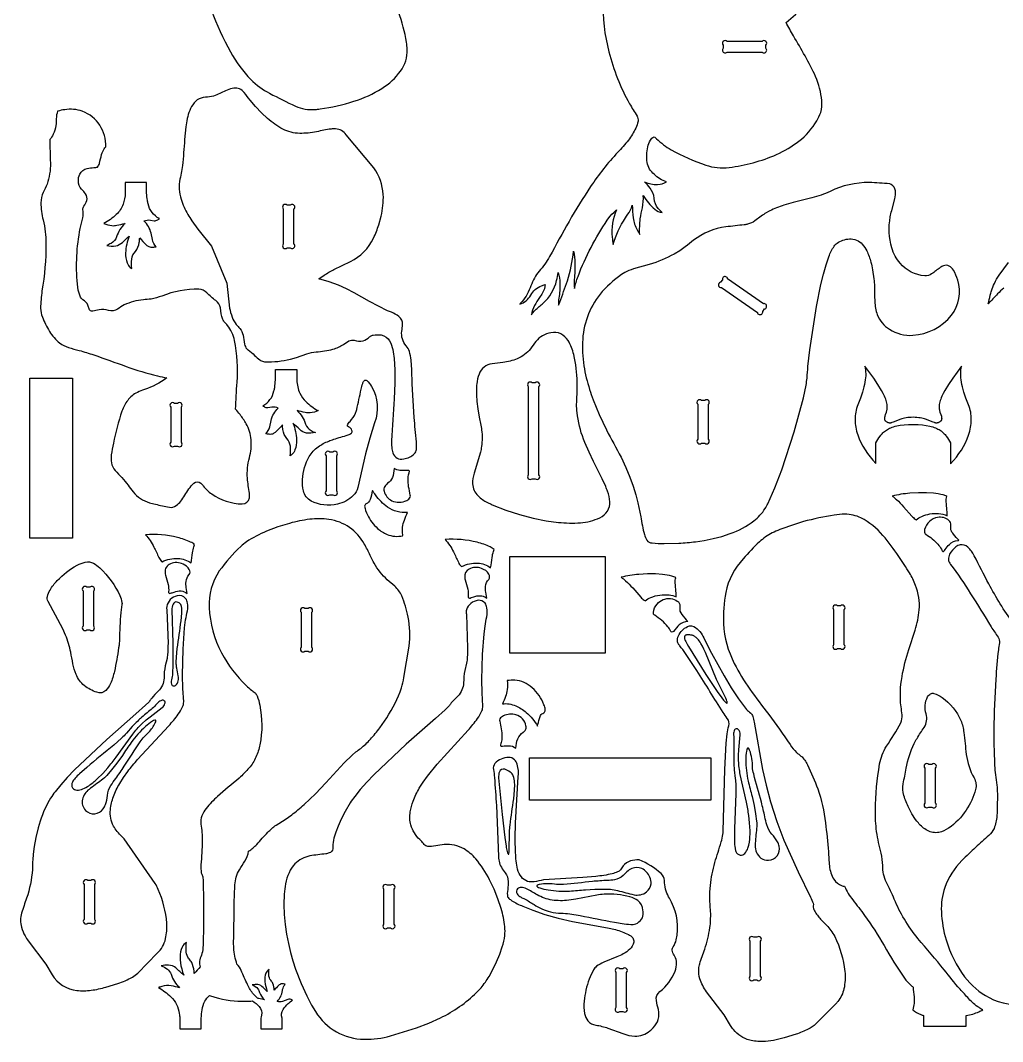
# Model space of a CAD drawing. Extents: x -297 to 360, y -254 to 316.
# Drawn here: x -295.8 to -19.6, y -253.8 to 33.5 of the extents above; entities that cross this region are included whole.
import ezdxf

# ---------------------------------------------------------------- set-up
doc = ezdxf.new("R2010")
doc.units = 0
doc.header["$MEASUREMENT"] = 0
doc.layers.get('0').update_dxf_attribs({"linetype": 'CONTINUOUS'})

msp = doc.modelspace()

# ---------------------------------------------------------------- linework, layer by layer
for points in [[(-245.51, 48.74, 0.07985), (-236.74, 24.66, 0.060537), (-230.98, 16.88, 0.079086), (-225.71, 13, 0.011573), (-218.46, 9.38, 0.13375), (-212.89, 8.46, 0.020815), (-211.52, 8.62, 0.040692), (-201.99, 10.75, 0.062353), (-194.12, 14.38, 0.092105), (-188.88, 19.25, 0.167821), (-187.03, 25.35, 0.033822), (-187.2, 27.38, 0.054737), (-189.5, 35.81, 0.021849)], [(-131.94, 39.18, 0.074267), (-130.29, 24.7, 0.066044), (-124.5, 10.09, 0.007906), (-122.37, 6.61, -0.162679), (-122.11, 5.14, -0.070518), (-122.75, 3.22, -0.057693), (-124.82, -0.17, -0.026489), (-127.82, -3.6, 0.042284), (-135.43, -13.23, 0.018242), (-141.49, -23.03, 0.004023), (-146.97, -32.91, -0.060794), (-149.93, -37.04, 0.086601), (-152.22, -41.14, -0.090637), (-154.69, -45.6, -0.02392), (-155.39, -46.34, 0.188182), (-152.27, -43.8, -0.175135), (-149.28, -41.16, -0.023184), (-148.19, -40.76, -0.118251), (-148.98, -43.17, -0.031794), (-149.84, -44.45, 0.026785), (-151.21, -46.67, 0.077026), (-152.1, -49.36, -0.067616), (-151.03, -48.01, -0.008769), (-148.81, -46.06, 0.156776), (-145, -39.67, 0.033382), (-144.59, -37.37, -0.079371), (-144.07, -40.47, -0.054201), (-144.36, -44.61, 0.053871), (-144.46, -46.6, 0.038903), (-144.11, -45.8, 0.009287), (-141.98, -39.73, 0.050482), (-140.26, -31.45, -0.069148), (-139.85, -34.76, -0.028796), (-140.05, -39.37, 0.067967), (-139.96, -41.96, -0.036164), (-138.98, -38.51, -0.058782), (-130.74, -22.65, -0.049387), (-128.95, -20.49, -0.026304), (-128.17, -19.82, 0.124774), (-129.37, -27.49, 0.020766), (-129.13, -29.57, -0.073825), (-125.65, -22.06, 0.009793), (-124.3, -19.97, 0.084693), (-123.73, -18.46, 0.019747), (-123.5, -22.05, 0.082244), (-122.34, -25.45, 0.019063), (-121.63, -26.7, -0.036325), (-121.48, -22.29, -0.026425), (-120.87, -19.19, 0.066476), (-120.62, -15.76, 0.096788), (-117.36, -19.62, 0.116157), (-115.32, -20.57, -0.026073), (-116.44, -19.4, -0.15081), (-117.56, -16.53, 0.138701), (-118.72, -13.67, 0.056276), (-120.26, -11.95, 0.093564), (-116.59, -12.66, 0.139041), (-114.06, -11.9, -0.116903), (-117.56, -9.78, -0.168219), (-119.55, -6.48, -0.083923), (-119.37, -2.09, -0.066568), (-118.64, -0.21, -0.142693), (-117.59, 0.77), (-117.39, 0.67, -0.047693), (-116.92, 0.22, 0.054516), (-112.77, -2.89, 0.038172), (-103.04, -7.21, 0.108398), (-96.51, -7.87, 0.073413), (-83.12, -4.2, 0.05551), (-76.86, -0.47, 0.090073), (-71.83, 5.23, 0.049961), (-70.72, 7.65, 0.094579), (-70.42, 10.97, 0.082812), (-72.18, 17.7, 0.025033), (-75.12, 23.52, 0.004518), (-78.37, 29.17, -0.00947), (-80.48, 32.97, 0.049697), (-75.45, 37.65, 0.044365)], [(-19.24, -41.82, 0.032512), (-20.97, -43.43, -0.008994), (-23.65, -46.22, 0.03751), (-23.09, -43.84, -0.033272), (-22.71, -42.59, -0.003632), (-21.88, -40.47, -0.051996), (-20.56, -38.14), (-17.89, -34.6, 0.039199)], [(-16.65, -136.03, -0.034838), (-23.45, -125.03, -0.003946), (-27.56, -117.1, 0.094421), (-29.35, -114.69, 0.223286), (-31.49, -114.06, 0.13347), (-32.71, -114.62, 0.103407), (-34.47, -116.72, 0.108505), (-34.8, -118.13, 0.161755), (-34.22, -119.54, -0.023981), (-28.56, -127.8, -0.004219), (-22.8, -137.08, 0.015925), (-20.83, -140.03, -0.189539), (-20.46, -141.63, -0.01026), (-20.77, -143.59, 0.020532), (-21.47, -151.83, 0.009675), (-22.06, -166.06, 0.011717), (-21.9, -173.51, 0.021309), (-21.61, -178.78, 0.003432), (-21.2, -181.64, -0.035832), (-21.06, -186.42, -0.009663), (-21.19, -190.3, -0.086739), (-21.99, -193.87, -0.098046), (-23.43, -195.82, -0.007922), (-27.15, -199.2, 0.011556), (-31, -202.87, 0.108194), (-35.82, -210.48, 0.093257), (-36.79, -217.3, 0.063853), (-35.43, -225.23, 0.093412), (-30.25, -235.61, 0.105223), (-23.39, -241.46, 0.163797), (-12.42, -243.19, 0.060579)]]:
    msp.add_lwpolyline(points, format="xyb")
for points in [[(-97.08, 24.62), (-87.21, 24.62, 1), (-86.14, 25.68), (-86.14, 26.56, 1), (-87.21, 27.62), (-97.08, 27.62, 1), (-98.14, 26.56), (-98.14, 25.68, 1)], [(-185.02, -88.45, 0.178281), (-184.43, -87.2, 0.033481), (-184.38, -86.19), (-184.44, -85.03, 0.001958), (-185.08, -78.18), (-185.62, -68.79), (-185.75, -64.81), (-185.95, -62.07, 0.049313), (-186.4, -59.62, 0.116728), (-187.34, -58.08, -0.20712), (-188.55, -53.91, 0.023067), (-188.33, -52.07, 0.256167), (-189.39, -49.77, 0.068447), (-191.41, -48.62, 0.017744), (-192.53, -48.18), (-197.58, -45.57), (-201.9, -43.16), (-204.06, -42.05), (-206.37, -41.02), (-208.94, -40.07), (-211.88, -39.2), (-210.42, -38.18, -0.025929), (-207.61, -36.58), (-203.01, -34.35, 0.171014), (-196.5, -27.77, 0.043375), (-195.03, -23.99), (-194.36, -21.55, 0.074093), (-193.75, -15.49, 0.135872), (-196.39, -7.94), (-204.17, 1.32, 0.238538), (-207.16, 2.98, 0.040557), (-208.41, 2.95, 0.026906), (-212.51, 2.18, -0.050065), (-217.26, 1.72, -0.111186), (-221.98, 2.92, -0.056522), (-226.3, 5.93), (-228.04, 7.53), (-229.7, 9.26), (-231.23, 11.06, 0.009673), (-232.86, 13.23, 0.265699), (-235.79, 14.46, 0.069329), (-237.67, 13.93, -0.006645), (-241.02, 12.43, -0.074444), (-243.16, 11.93, 0.271912), (-247.35, 9.8, 0.068203), (-248.4, 7.6, 0.032946), (-248.99, 5.3), (-249.27, 3.6), (-249.64, -0.03, -0.010107), (-250.24, -7.33), (-250.47, -8.97, -0.012134), (-250.94, -11.12, 0.121151), (-250.6, -16.78, 0.059183), (-248.7, -21.08, 0.018909), (-247.6, -22.85), (-245.89, -25.24), (-242.07, -29.97), (-237.71, -40.39), (-237, -47.41, 0.034941), (-236.25, -49.97, 0.061726), (-235.11, -52.03, 0.02665), (-234.06, -53.21, -0.127471), (-233.19, -55.03, -0.006262), (-232.75, -57.59, 0.108839), (-232.16, -58.86, 0.074214), (-231.74, -59.22, -0.05919), (-229.94, -60.74, 0.03897), (-228.47, -62.01, 0.07168), (-227.47, -62.48, 0.058108), (-226.92, -62.56, 0.069397), (-219.88, -61.8), (-218.14, -61.3), (-215.22, -60.3, -0.065693), (-212.64, -59.74, 0.054562), (-207.89, -59, 0.067321), (-204.94, -57.69), (-203.39, -56.67, -0.202817), (-201.95, -56.49, 0.129776), (-199.4, -56.62, 0.13557), (-197.62, -55.53, -0.05437), (-196.98, -55.12, -0.07755), (-196.59, -55.02, -0.066446), (-194.33, -54.99, -0.230988), (-191.96, -56.69, -0.080083), (-191.08, -59.12, -0.029031), (-190.72, -61.61), (-190.54, -64.77), (-190.53, -68.57), (-190.68, -72.96, 0.001519), (-191.39, -84.71, 0.022392), (-191.37, -86.59, 0.05472), (-191.06, -88.18, 0.385458), (-188, -89.87, 0.141501)], [(-235.29, -75.9, -0.013192), (-234.84, -68.31, 0.059123), (-235.56, -56.52, 0.114847), (-237.56, -52.29, 0.038603), (-238.31, -51.53, -0.091529), (-238.87, -50.63, -0.075959), (-239.55, -47.37, 0.20403), (-240.84, -45.32, -0.048907), (-243.35, -43.12, 0.186135), (-245.64, -42.14, 0.100252), (-256, -44.04, -0.038401), (-259.06, -44.88, -0.028276), (-261.22, -45.09, 0.088598), (-266.65, -46.55, 0.050706), (-268.45, -47.74, -0.234057), (-271.07, -48.11, 0.113017), (-273.63, -47.89, 0.023627), (-275.46, -48.3, -0.339561), (-276.51, -47.66, -0.023927), (-276.81, -46.63, 0.187802), (-278.2, -45.1, -0.174388), (-279.04, -44.08, -0.070926), (-279.79, -40.67, -0.071613), (-278.96, -25.01, -0.015452), (-278.26, -22.07, 0.113875), (-278.23, -19.65, -0.162954), (-277.94, -18.79, 0.082309), (-277.13, -17.15, 0.211195), (-277.48, -15.27, 0.046464), (-278.6, -13.95, -0.192832), (-279.5, -11.68, -0.113817), (-279.13, -9.71, -0.219063), (-277.02, -8.11, -0.041894), (-275.13, -7.9, 0.033425), (-274.13, -7.77, 0.095298), (-273.58, -6.73, 0.00277), (-272.96, -4.19, -0.076642), (-272.23, -2.59, -0.043845), (-271.82, -2.09, 0.328486), (-278.39, 7.95, 0.125138), (-283.35, 8.39, 0.034321), (-285.34, 7.98, 0.07145), (-285.73, 5.85, -0.01966), (-285.81, 3.92, -0.099529), (-286.61, 1.47, -0.035923), (-287.54, -0.03, 0.005279), (-287.37, -6.6, -0.087788), (-288.31, -12.58, -0.037552), (-289.38, -14.87, 0.128014), (-290.03, -17.81, 0.064592), (-289.42, -22.63, -0.064387), (-288.61, -29.29, -0.042951), (-289.74, -42.62, 0.032372), (-290.12, -47.46, 0.091348), (-289.63, -49.94, 0.037028), (-287.63, -53.98, 0.089911), (-284.77, -57.25, 0.084505), (-282.31, -58.52, 0.014774), (-279.26, -59.35, -0.01359), (-275.18, -60.6, -0.004579), (-266.08, -63.84, 0.028296), (-257.2, -66.52, 0.013162), (-254.6, -67.05, -0.080481), (-260.94, -70.36, 0.011974), (-262.9, -71.15, 0.131057), (-265.63, -73.41, 0.078379), (-267.23, -76.44, 0.038979), (-269.65, -85.46, 0.022833), (-270.23, -88.75, 0.056079), (-270.22, -90.97, 0.150124), (-269.14, -93.13, -0.033901), (-265.53, -97.27, 0.012793), (-264.11, -99.15, 0.150841), (-259.49, -102.19, 0.006846), (-257.85, -102.62, 0.010561), (-253.89, -103.47, 0.208047), (-252, -103, 0.06707), (-250.72, -101.76, 0.019464), (-248.42, -98.33, -0.056689), (-247, -96.69, -0.391985), (-245.04, -96.71, -0.066798), (-244.37, -97.47, 0.091304), (-242.01, -99.73, 0.139567), (-233.44, -102.55, 0.388327), (-231.41, -100.83, 0.070786), (-231.41, -99.52, -0.020435), (-231.95, -95.3, -0.080742), (-231.4, -89.52, 0.08369), (-230.9, -84.48, 0.10963), (-232.3, -79.99, 0.043926), (-234.04, -77.4, 0.011415)], [(-260.3, -12.06), (-266.3, -12.06), (-266.3, -15.06, -0.068844), (-266.93, -18.22, -0.112101), (-268.84, -21.1, -0.064942), (-272.32, -23.63, 0.07331), (-270.08, -24.23, 0.07207), (-268.69, -24.14, 0.005783), (-266.38, -23.61, 0.123911), (-268.75, -27.39, -0.184957), (-270.32, -29.23, -0.039036), (-271.54, -29.82, 0.075561), (-269.01, -29.93, 0.153549), (-267.12, -28.93, 0.003489), (-265.21, -27.15, 0.081362), (-266.22, -31.88, 0.092003), (-265.79, -34.7, 0.110441), (-264.9, -36.02, 0.061375), (-264.46, -36.33, -0.051974), (-264.49, -33.65, -0.158753), (-263.46, -31.49, 0.133981), (-262.4, -28.98, 0.02712), (-262.25, -27.65, 0.024975), (-260.4, -29.64, 0.056066), (-259.7, -30.13, 0.151487), (-258.55, -30.28, 0.011613), (-257.61, -30.16, -0.141205), (-258.68, -28.17), (-259.05, -26.39, 0.158802), (-261.09, -22.92, -0.113769), (-259.24, -22.65), (-258.2, -22.87, 0.17626), (-257.19, -22.6, 0.030081), (-256.72, -22.26, -0.222578), (-259.88, -18.1, -0.024043), (-260.07, -17.11, -0.016694), (-260.3, -15.06)], [(-118.1, -113.53, 0.017877), (-114.78, -113.68), (-110.61, -113.59, 0.018689), (-105.91, -113.16), (-103.46, -112.79), (-101, -112.3), (-98.57, -111.67), (-96.2, -110.89, 0.078932), (-89.54, -107.32, 0.079276), (-86.35, -103.85, 0.029897), (-85.59, -102.49), (-83.62, -98.04), (-81.68, -92.98), (-78.16, -82.25), (-75.59, -72.69), (-74.84, -69.09, 0.023072), (-74.57, -67.16, -0.008382), (-74.32, -63.85), (-73.79, -59.2), (-71.93, -47.03), (-70.66, -40.77), (-69.95, -37.88), (-69.2, -35.26), (-68.42, -32.97, -0.058543), (-66.95, -30, -0.068846), (-66.11, -29.13, -0.119463), (-62.67, -27.94, -0.228855), (-59.03, -29.47, -0.068925), (-57.8, -31.29, -0.05384), (-56.61, -34.51, -0.019727), (-56.13, -36.66), (-55.76, -39.2, -0.021328), (-55.62, -41.3, 0.00927), (-55.51, -45.57, 0.073057), (-54.81, -49.28, 0.165071), (-51.42, -53.38, 0.164834), (-44.79, -55.09, 0.210078), (-33.95, -49.45, 0.24883), (-32.2, -39.55, 0.05734), (-33.41, -36.78, 0.12382), (-34.58, -35.59, 0.224622), (-36.18, -35.53, 0.058836), (-37.14, -36.03, -0.002001), (-39.54, -37.83, -0.140446), (-41.44, -38.39, -0.197013), (-48.4, -34.81, -0.112392), (-50.71, -30.49, -0.11953), (-51.16, -21.78, -0.018196), (-50.77, -19.99), (-49.9, -16.68, 0.098422), (-49.71, -14.44, 0.217769), (-50.89, -12.7, 0.02727), (-51.3, -12.46, 0.015159), (-57.08, -12.11, 0.118192), (-68.1, -14.6, -0.049788), (-73.22, -16.43), (-78.45, -17.7), (-81.09, -18.45, 0.042721), (-85.07, -20.1), (-86.4, -20.85, 0.033813), (-89.21, -22.9, -0.105727), (-91.31, -23.82, -0.019438), (-92.22, -24, 0.005619), (-97.41, -24.59, 0.131483), (-106.49, -28.35, -0.004428), (-108.81, -30.19), (-110.38, -31.28), (-111.92, -32.22, -0.056922), (-118.95, -35.17), (-123.42, -36.43, 0.061363), (-125.85, -37.42, 0.068746), (-132.16, -42.8, 0.16348), (-137.66, -56.18, 0.060888), (-137.32, -63.64, 0.038942), (-135.73, -70.35, 0.013576), (-134.75, -73.21), (-133.06, -77.35), (-130.98, -81.73, -0.001414), (-126.86, -89.37), (-125.5, -92.26), (-124.38, -95), (-123.47, -97.57), (-122.74, -99.98), (-122.16, -102.22), (-121.32, -106.15, 0.021389), (-120.33, -111.14, 0.06971), (-119.65, -112.72, 0.255227)], [(-221.86, -19.52), (-221.86, -29.4, 1), (-220.8, -30.46), (-219.92, -30.46, 1), (-218.86, -29.4), (-218.86, -19.52, 1), (-219.92, -18.46), (-220.8, -18.46, 1)], [(-98.61, -41.66), (-88.53, -48.66, 1), (-87.05, -48.39), (-86.55, -47.67, 1), (-86.82, -46.19), (-96.9, -39.19, 1), (-98.38, -39.46), (-98.88, -40.18, 1)], [(-146.62, -54.37, 0.18479), (-150.83, -56.83, 0.011276), (-152.33, -58.86, -0.13645), (-156.06, -61.69, -0.060755), (-160.12, -62.74, -0.0022), (-163.13, -63.08, 0.268249), (-166.82, -66.03, 0.072182), (-167.48, -68.76, 0.020509), (-167.57, -70.19), (-167.55, -71.82), (-167.43, -73.68), (-167.17, -75.78), (-166.79, -78.12, -0.008961), (-166.09, -81.73, -0.073921), (-166.12, -86.34, -0.020669), (-166.44, -88.01), (-168.21, -93.88, 0.078552), (-168.64, -96.86, 0.192817), (-167.09, -100.27, 0.075294), (-164.43, -102.13, 0.019173), (-163.12, -102.76), (-159.29, -104.28), (-155.43, -105.53), (-151.63, -106.52), (-147.96, -107.25), (-144.5, -107.72, 0.044499), (-138.3, -107.85, 0.088789), (-132.83, -106.41, 0.132211), (-130.69, -104.56, 0.16497), (-130.04, -101.92, 0.071959), (-130.68, -98.99, 0.017437), (-131.2, -97.66), (-132.19, -95.48), (-134.62, -90.64), (-135.89, -88), (-137.08, -85.23, -0.059173), (-139.13, -77.77), (-139.31, -76.19), (-139.37, -74.59), (-139.36, -73.79, 0.016764), (-139.21, -68.3, 0.054492), (-140.16, -60.53, 0.071404), (-141.78, -56.59, 0.126689), (-143.81, -54.69, 0.179703)], [(-224.07, -64.71), (-218.07, -64.71), (-218.07, -67.71, 0.090549), (-217.21, -71.4, 0.093385), (-215.53, -73.75, 0.064942), (-212.04, -76.29, -0.07331), (-214.28, -76.89, -0.07207), (-215.68, -76.8, -0.005783), (-217.98, -76.27, -0.123911), (-215.62, -80.05, 0.184961), (-214.04, -81.89, 0.039036), (-212.82, -82.47, -0.075561), (-215.36, -82.58, -0.153549), (-217.25, -81.58, -0.003489), (-219.15, -79.8, -0.081362), (-218.14, -84.53, -0.092003), (-218.58, -87.36, -0.110441), (-219.46, -88.67, -0.061375), (-219.91, -88.99, 0.051974), (-219.88, -86.31, 0.158753), (-220.9, -84.15, -0.133973), (-221.97, -81.64, -0.02712), (-222.12, -80.3, -0.024991), (-223.97, -82.29, -0.056041), (-224.67, -82.78, -0.151487), (-225.81, -82.94, -0.011613), (-226.76, -82.81, 0.141198), (-225.69, -80.82), (-225.32, -79.05, -0.158802), (-223.27, -75.58, 0.113769), (-225.13, -75.31), (-226.17, -75.52, -0.176275), (-227.17, -75.25, -0.029943), (-227.65, -74.92, 0.222578), (-224.49, -70.76, 0.024043), (-224.29, -69.77, 0.016694), (-224.07, -67.71)], [(-203.1, -79.32, 0.080498), (-201.55, -76.98, 0.038778), (-201.23, -76, 0.008786), (-200, -70.29, -0.024597), (-199.54, -68.62, -0.06162), (-199.15, -67.87, -0.428602), (-198.34, -67.83, -0.075148), (-197.03, -69.53, -0.223976), (-196.18, -79.7), (-197.57, -84.05), (-198.73, -88.44), (-200.89, -97.93, -0.135665), (-202.18, -100.2, -0.143582), (-206.66, -102.61, -0.176973), (-214.05, -101.72, -0.205448), (-216.21, -98.87, -0.088397), (-216.47, -95.65, -0.102807), (-214.59, -89.19, -0.106953), (-212.05, -86.47, -0.06052), (-209.08, -84.86, -0.021531), (-207.68, -84.35, -0.0075), (-203.66, -83.14, 0.124577), (-202.66, -82.58, 0.286415), (-202.56, -81.85, 0.244634), (-203.52, -80.89, -0.409728), (-203.82, -80.37, -0.076316)], [(-152.97, -69.52), (-152.97, -94.39, 1), (-151.91, -95.45), (-151.03, -95.45, 1), (-149.97, -94.39), (-149.97, -69.52, 1), (-151.03, -68.45), (-151.91, -68.45, 1)], [(-253.53, -75.31), (-253.53, -85.19, 1), (-252.47, -86.25), (-251.59, -86.25, 1), (-250.53, -85.19), (-250.53, -75.31, 1), (-251.59, -74.25), (-252.47, -74.25, 1)], [(-105.3, -74.48), (-105.3, -84.36, 1), (-104.24, -85.42), (-103.36, -85.42, 1), (-102.3, -84.36), (-102.3, -74.48, 1), (-103.36, -73.42), (-104.24, -73.42, 1)], [(-209.84, -89.01), (-209.84, -98.89, 1), (-208.78, -99.95), (-207.9, -99.95, 1), (-206.84, -98.89), (-206.84, -89.01, 1), (-207.9, -87.95), (-208.78, -87.95, 1)], [(-190.73, -92.59, -0.106151), (-191.2, -95.11, -0.123987), (-192.53, -96.74, 0.067693), (-193.34, -97.6, 0.211793), (-193.51, -98.97, 0.215138), (-191.34, -101.65, 0.098916), (-189.33, -102.02, 0.105513), (-187.12, -101.58, 0.181614), (-186.18, -100.63, 0.149044), (-186.16, -100.05, 0.014462), (-186.61, -97.74, -0.125907), (-186.36, -93.29, 0.192646), (-187.01, -93.11, -0.044704), (-189.05, -93.12, -0.093826)], [(-196.82, -98.72, -0.051504), (-197.47, -101.33, -0.21037), (-198.56, -102.49, 0.225462), (-198.99, -103.14, 0.088263), (-198.22, -105.62, 0.096356), (-195.33, -109.44, 0.074356), (-192.67, -111.12, 0.151364), (-188.3, -111.49, 0.064092), (-188.29, -111.19, -0.121409), (-187.81, -107.07, -0.032344), (-186.9, -104.92, -0.190016), (-192.52, -103.44, -0.082206), (-195.92, -100.01, -0.014555)], [(-35.18, -105.87, 0.024046), (-35.23, -104.27, -0.019344), (-35.42, -101.92, -0.071742), (-35.27, -100.44, 0.084811), (-36.33, -100.01, 0.040901), (-39, -99.55), (-41, -99.4), (-43.25, -99.39), (-45.65, -99.52, 0.040707), (-50.61, -100.35, -0.021927), (-49.41, -101.31, -0.029254), (-47.4, -103.31), (-45.11, -105.94, 0.050689), (-44.17, -106.79, 0.031502), (-43.88, -106.98, -0.072447), (-42.33, -106.06, -0.120703), (-37.61, -105.22, -0.098551)], [(-41.78, -246.47), (-41.78, -249.47), (-29.78, -249.47), (-29.78, -246.47, 0.072213), (-26.22, -245.42, 0.009037), (-25.09, -244.91, -0.066967), (-26.19, -244.28, -0.058458), (-29.09, -241.8, 0.009435), (-31.55, -239.07, -0.007588), (-36.02, -233.64, 0.009309), (-43.38, -224.85, -0.041146), (-47.18, -219.36, -0.039674), (-50.04, -213.77, 0.019532), (-52.24, -209.02, -0.126799), (-53.28, -204.3, 0.05175), (-53.77, -200.84, -0.022377), (-55, -194.75, -0.038826), (-55.34, -188.7, -0.037713), (-54.15, -175.71, -0.090701), (-52.24, -170.72, 0.031049), (-48.22, -164.09, 0.140042), (-47.84, -161.86, 0.017278), (-48.14, -159.6, -0.073795), (-47.86, -151.14, -0.033984), (-45.95, -143.49), (-44.2, -138.04, 0.054094), (-43.02, -132.35, 0.11238), (-44.04, -125.45, 0.047847), (-45.74, -121.95, 0.020568), (-48.79, -117.29, 0.020113), (-53.21, -111.38, 0.098954), (-59.42, -106.48, 0.116209), (-63.94, -105.44, 0.046522), (-66.9, -105.67, 0.027314), (-75.57, -107.52, 0.020024), (-82.23, -109.75, 0.01826), (-84.36, -110.7, 0.065918), (-87.96, -113.22, 0.037913), (-92.51, -117.99, 0.139056), (-97.44, -127.42, 0.055025), (-98.05, -136.26, 0.109434), (-95.02, -147.41, 0.039017), (-90.63, -154.67, 0.009888), (-85.36, -161.75, -0.01905), (-79.36, -170.26, 0.045593), (-77.51, -172.47, 0.020847), (-76.27, -173.47, -0.103462), (-74.45, -175.96, -0.025298), (-71.57, -182.75, -0.06067), (-69.41, -192.26, -0.011244), (-68.54, -200.38, 0.011054), (-68.29, -204.37, 0.107134), (-67.03, -208.15, 0.162811), (-64.73, -209.97, 0.050698), (-64.01, -210.13, 0.062641), (-61.73, -213.96, -0.007411), (-58.37, -218.33, -0.028053), (-52.91, -226.82, 0.02161), (-47.16, -235.99, 0.05135), (-45.41, -237.94, 0.02831), (-44.73, -238.47, 0.030206), (-44.48, -241.24, -0.09419), (-44.83, -244.86, 0.065806), (-42.61, -246.21, 0.043761)], [(-31.85, -112.78, -0.004255), (-33.37, -111.09, -0.112584), (-34.11, -109.84, -0.112259), (-34.09, -108.47, 0.232315), (-34.68, -107.18, 0.2221), (-37.85, -106.32, 0.149175), (-40.14, -107.51, 0.150297), (-41.51, -109.7, 0.187024), (-41.43, -110.78, 0.13391), (-41.16, -111.07, -0.064608), (-37.76, -113.9, -0.071304), (-36.79, -115.24, 0.023756), (-36.56, -115.77, 0.268998), (-36.36, -115.92, 0.268998), (-36.14, -115.81, 0.055061), (-35.77, -115.39, -0.045905), (-34.5, -113.91, -0.177752), (-32.15, -112.79, -0.021452)], [(-222.16, -247.23, -0.247383), (-221.95, -244.81, -0.062125), (-220.47, -243.13, -0.017922), (-219.31, -242.15, 0.262311), (-220.62, -241.96), (-222.07, -242.52, -0.152769), (-223.63, -242.52, 0.188831), (-222.13, -239.49, -0.09101), (-221.64, -238.09, -0.054293), (-221.3, -237.67, 0.057266), (-222.26, -237.57, 0.183778), (-223.18, -238.04, 0.030617), (-224.4, -239.35, 0.090877), (-224.79, -237.47, 0.080542), (-225.38, -236.58, -0.167648), (-225.93, -235.03, -0.041018), (-225.88, -233.53, 0.177598), (-226.74, -234.56, 0.120808), (-227.04, -236.93, 0.069651), (-226.39, -239.69, 0.016814), (-227.86, -238.32, 0.191431), (-229.46, -237.79, 0.034004), (-230.63, -237.9, -0.156188), (-229.02, -239.01, -0.067594), (-228.58, -239.99, 0.103088), (-227.17, -242.05, 0.006368), (-228.73, -241.7, 0.026088), (-229.15, -241.64, -0.079517), (-231.17, -239.19, -0.022164), (-231.93, -237.8, -0.009793), (-233.71, -233.81, 0.095881), (-234.89, -232.02, -0.060462), (-235.8, -227.46), (-235.86, -225.96, 0.002248), (-235.62, -212.74), (-235.46, -209.71, -0.118209), (-234.23, -205.48, -0.011759), (-232.68, -203.03, 0.090828), (-231.61, -200.28, 0.04597), (-229.33, -198.34, -0.005566), (-226.21, -194.93, -0.052955), (-223.9, -192.94), (-221.35, -191.33), (-219.51, -190.01, 0.020653), (-216.03, -187.14), (-212.82, -184.1), (-209.87, -181.03), (-204.71, -175.43), (-202.5, -173.22), (-201.47, -172.33, -0.01687), (-200.08, -171.31, 0.046032), (-197.37, -168.77, 0.02526), (-194.73, -165.52), (-192.79, -162.69, 0.061353), (-188.62, -154.3, 0.047114), (-187.96, -151.34), (-186.48, -142.56, 0.084268), (-186.78, -134.36, 0.051281), (-188.54, -128.41, 0.107975), (-190.51, -125.71), (-192.63, -123.89, -0.071932), (-196.31, -119.25, -0.017298), (-197.4, -117.02, 0.009645), (-199.08, -113.78, 0.23801), (-209.06, -106.91, 0.07169), (-214.42, -106.87, 0.04009), (-220.12, -108), (-223.43, -109.02), (-226.61, -110.24, 0.048864), (-232.22, -113.21, 0.035461), (-233.81, -114.49, 0.05511), (-239.87, -121.41, 0.161713), (-242.7, -131.66, 0.115226), (-239.2, -144.48, 0.078726), (-232.32, -153.66, 0.019229), (-230.82, -154.97, -0.020753), (-229.8, -155.73, -0.106081), (-229.25, -156.57, -0.056181), (-228.47, -159.2, -0.096694), (-228.44, -170.28, -0.048993), (-229.55, -173.79, -0.071058), (-231.49, -176.84, -0.034762), (-234.31, -179.7, 0.003881), (-240.35, -184.87, 0.044838), (-243.56, -188.2, 0.060427), (-244.77, -190.29, 0.116907), (-245.08, -192.62, -0.048005), (-244.65, -197.39, -0.013072), (-245.04, -204.07, 0.053051), (-244.94, -206.3, 0.085508), (-244.59, -207.19, -0.087191), (-244.46, -207.83, -0.01765), (-244.36, -209.26), (-244.29, -213.74, -0.000885), (-244.38, -226.09, -0.035383), (-244.63, -228.55, -0.057843), (-245.23, -230.4, 0.161762), (-245.39, -232.04, 0.024265), (-245.22, -232.79), (-245.22, -232.8, 0.024215), (-246.92, -234.63, 0.069827), (-247.36, -232.15, 0.063673), (-247.93, -231.07, -0.030679), (-248.68, -230.06, -0.123525), (-249.2, -228.17, -0.039334), (-249.13, -225.95, 0.163188), (-250.31, -227.27, 0.107892), (-250.89, -229.98, 0.069468), (-250.44, -233.38, 0.025945), (-249.88, -235.14, 0.005037), (-252.05, -233.12, 0.165814), (-254.12, -232.31, 0.04998), (-256.21, -232.47, -0.072056), (-254.47, -233.41, -0.140604), (-253.42, -234.89, 0.123938), (-251.05, -238.67, 0.005783), (-253.36, -238.14, 0.133349), (-256.05, -238.32, 0.018807), (-256.99, -238.65, -0.06465), (-253.48, -241.21, -0.1671), (-251.12, -245.93, -0.022967), (-250.97, -247.23), (-250.97, -250.23), (-244.97, -250.23), (-244.97, -247.23, -0.01737), (-244.7, -244.87, -0.072953), (-243.91, -242.47, -0.087593), (-242.63, -240.88), (-241.14, -241.36, 0.07215), (-232.41, -242.5, 0.020769), (-230.57, -242.39, -0.083037), (-228.61, -244, -0.213099), (-227.98, -246.4, -0.02231), (-228.15, -247.23), (-228.15, -250.23), (-222.16, -250.23)], [(-247.82, -119.14, 0.018022), (-247.39, -116.28, -0.051603), (-247.02, -114.57, -0.026785), (-246.8, -114.03, 0.080694), (-247.94, -113.28, 0.053053), (-251.63, -111.99, 0.077465), (-260.63, -111.2, -0.072784), (-258.25, -114.67, -0.005403), (-256.87, -117.62, 0.087246), (-256.1, -118.73), (-255.98, -118.84, -0.137539), (-251.44, -117.87, -0.150793)], [(-163.56, -120.48, 0.018022), (-163.13, -117.62, -0.051603), (-162.76, -115.91, -0.026785), (-162.54, -115.37, 0.080644), (-163.68, -114.62, 0.05304), (-167.37, -113.33, 0.077457), (-176.37, -112.54, -0.072736), (-174, -116.01, -0.005403), (-172.62, -118.96, 0.087233), (-171.84, -120.07), (-171.72, -120.18, -0.137524), (-167.18, -119.2, -0.150796)], [(-268.2, -143.05, -0.01671), (-269.36, -149.65, -0.043159), (-270.46, -153.07, -0.087862), (-271.75, -155.03, -0.286594), (-274.28, -155.54, -0.089748), (-277.83, -153.67, -0.125923), (-280.13, -150.5, -0.046938), (-281.04, -147.51, -0.003107), (-281.63, -144.27, 0.051422), (-283.11, -139.46), (-283.9, -137.72), (-288.04, -130.01, -0.171649), (-288.18, -128.54, -0.083698), (-287.47, -126.76, -0.05755), (-285.45, -124.13, -0.081256), (-279.88, -119.8, -0.057311), (-277.56, -118.91, -0.185799), (-275.28, -119.22, -0.05574), (-273.47, -120.56, -0.096288), (-267.8, -128.35, -0.063515), (-267.23, -130.26, -0.051121), (-267.23, -130.85), (-267.54, -133.12, 0.022388), (-267.82, -137, 0.006046), (-267.94, -140.87), (-268.03, -141.99, -0.02348)], [(-248.9, -127.73), (-249.17, -126.07, -0.059538), (-249.23, -124.39, -0.167526), (-248.32, -122.42, 0.30065), (-248.3, -120.98, 0.154287), (-250.03, -119.48, 0.212826), (-253.59, -119.38, 0.341854), (-255.1, -121.92, 0.028465), (-254.99, -122.56, -0.01198), (-254.27, -125.17, -0.086859), (-254.13, -127.25, 0.262266), (-254.01, -127.64, 0.240332), (-253.61, -127.67, 0.038122), (-252.59, -127.33, -0.110057), (-250.63, -127.01, -0.150975)], [(-164.64, -129.07), (-164.91, -127.41, -0.059601), (-164.98, -125.73, -0.167501), (-164.06, -123.76, 0.300709), (-164.05, -122.32, 0.171833), (-166.14, -120.67, 0.208573), (-169.6, -120.85, 0.307318), (-170.85, -123.26, 0.028599), (-170.73, -123.9, -0.011996), (-170.01, -126.51, -0.087562), (-169.88, -128.69, 0.261177), (-169.7, -129, 0.261177), (-169.35, -129.01, 0.018445), (-167.96, -128.54, -0.122693), (-166, -128.41, -0.120681)], [(-120.08, -129.82, -0.10637), (-118.54, -128.86, -0.123447), (-113.38, -128.15, -0.085955), (-111.39, -128.72, 0.024347), (-111.45, -127.12, -0.0193), (-111.64, -124.77, -0.072107), (-111.49, -123.29, 0.084836), (-112.55, -122.86, 0.040868), (-115.22, -122.39), (-117.22, -122.25), (-119.47, -122.23), (-121.87, -122.36, 0.040691), (-126.83, -123.19, -0.021723), (-125.63, -124.15, -0.028956), (-123.61, -126.16), (-121.31, -128.79, 0.050309), (-120.37, -129.64, 0.031566)], [(-278.19, -127.02), (-278.19, -136.9, 1), (-277.13, -137.96), (-276.25, -137.96, 1), (-275.19, -136.9), (-275.19, -127.02, 1), (-276.25, -125.96), (-277.13, -125.96, 1)], [(-271.73, -238.51), (-268.41, -237.49, 0.055458), (-264.32, -235.67, 0.039293), (-262.82, -234.57), (-257.35, -228.98, 0.153676), (-254.98, -224.85, 0.077615), (-254.63, -220.55, 0.083751), (-257.02, -211.02, 0.024591), (-257.86, -209.34), (-266.65, -196.82, 0.056203), (-267.26, -196.12, -0.081454), (-269.61, -193.18, -0.144678), (-270.51, -188.58, -0.069983), (-269.63, -184.86, -0.041951), (-267.87, -181.19), (-266.81, -179.51), (-265.6, -177.82, -0.017384), (-262.84, -174.43), (-254.06, -164.95, 0.025552), (-251.41, -161.72, 0.044409), (-250.19, -159.65, 0.104586), (-249.88, -158.2), (-250.1, -154.45), (-250.18, -150.69), (-250.04, -143.41), (-249.61, -137.38), (-249.34, -135.17, -0.01469), (-248.83, -132.63, 0.07129), (-248.78, -130.47, 0.118077), (-249.33, -129.14, 0.291747), (-251.71, -128.38, 0.301004), (-254.66, -131.4, 0.092794), (-254.62, -132.31), (-254.29, -141.85, -0.016982), (-254.38, -144.38, -0.026034), (-254.57, -145.99), (-255.08, -148.1, 0.051148), (-255.41, -151.54, -0.1825), (-257.03, -155.26, 0.021143), (-258.87, -157.17, 0.032897), (-259.36, -157.87, -0.031139), (-259.73, -158.29), (-260.58, -159.12), (-263.32, -161.58), (-271.53, -168.81), (-280.63, -177.4), (-282.65, -179.52), (-284.47, -181.57), (-286.04, -183.51, 0.020945), (-287.3, -185.31), (-288.06, -186.61, 0.057172), (-290.79, -193.66), (-291.45, -196.41), (-291.9, -198.93), (-292.19, -201.09, 0.02339), (-292.42, -205.39, -0.06291), (-294.07, -213.51, 0.001701), (-295.5, -217.65, 0.150451), (-295.49, -221.67, 0.058815), (-294.49, -224.07, 0.0226), (-293.62, -225.52), (-288.66, -232.05), (-286.88, -235.02, 0.232845), (-279.93, -239.44, 0.064053), (-275.89, -239.38, 0.039459)], [(-112.88, -138.4, 0.094222), (-113.68, -137.08, 0.074302), (-117.42, -133.88, -0.267215), (-117.77, -133.05, -0.156185), (-116.73, -130.71, -0.250797), (-112.93, -129.17, -0.122617), (-111.05, -129.88, -0.234671), (-110.31, -131.18, -0.084842), (-110.38, -131.7, 0.205081), (-109.82, -133.65, 0.015282), (-108.07, -135.63), (-108.77, -135.69, 0.161695), (-110.95, -136.97), (-112.17, -138.46, -0.347432), (-112.8, -138.51, -0.155755)], [(-251.96, -147.61, -0.027323), (-251.91, -145.63), (-251.67, -143.22, 0.00395), (-250.61, -135.42), (-250.41, -133.26, 0.046696), (-250.46, -131.42, 0.102735), (-250.7, -130.81, 0.146482), (-251.74, -130.15, 0.374257), (-252.88, -130.74, 0.109946), (-253.18, -132.38), (-252.9, -141.73), (-252.89, -147.78), (-253.03, -150.24, -0.051074), (-253.3, -151.99, 0.052092), (-253.4, -152.9, 0.175291), (-253.1, -153.59, 0.364774), (-252.15, -153.59, 0.196188), (-251.41, -152.3, 0.091659), (-251.4, -150.94, 0.006056), (-251.83, -148.72, -0.03448)], [(-191.71, -252.22), (-184.37, -249.95), (-180.93, -248.64), (-177.66, -247.15, 0.082548), (-167.51, -240), (-166.24, -238.66, 0.048079), (-164, -235.5), (-162.91, -233.53), (-161.9, -231.42), (-161.01, -229.27), (-160.29, -227.19, 0.046153), (-159.57, -223.99, 0.051169), (-159.58, -221.48, 0.046978), (-160.59, -216.42), (-161.49, -213.68), (-162.6, -210.93), (-163.88, -208.27, 0.059457), (-167.76, -202.39, 0.078178), (-171.04, -199.61, 0.154352), (-176.6, -198.39), (-180.17, -198.91, -0.111123), (-181.54, -198.83, -0.18237), (-182.44, -198.08, 0.038343), (-183.48, -196.98, -0.134657), (-185.99, -192.87, -0.108297), (-186.16, -189.16, -0.055976), (-185.37, -186.2, -0.04196), (-183.61, -182.53), (-182.55, -180.85), (-181.35, -179.15), (-178.59, -175.75), (-169.88, -166.2, 0.025417), (-167.25, -162.94, 0.047706), (-166.01, -160.78, 0.099622), (-165.73, -159.41), (-165.95, -155.68), (-166.02, -152), (-165.85, -144.93), (-165.41, -139.08), (-165.14, -136.91, -0.008009), (-164.65, -134.31, 0.072444), (-164.6, -131.78, 0.110671), (-165.14, -130.47, 0.258986), (-167.09, -129.66, 0.295106), (-170.33, -132.33, 0.120537), (-170.36, -133.6), (-170.03, -143.14, -0.016948), (-170.12, -145.68, -0.025915), (-170.31, -147.3), (-170.82, -149.43, 0.050943), (-171.15, -152.88, -0.182504), (-172.77, -156.6, 0.021211), (-174.61, -158.51, 0.032762), (-175.11, -159.21, -0.03131), (-175.47, -159.63), (-176.32, -160.46), (-179.06, -162.92), (-187.27, -170.15), (-196.37, -178.74), (-198.39, -180.86), (-200.21, -182.91), (-201.78, -184.85, 0.020945), (-203.04, -186.65), (-204.48, -189.07), (-205.62, -191.24), (-206.48, -193.17), (-207.11, -194.86, 0.07989), (-207.97, -199.55, -0.300302), (-208.96, -200.76, -0.05478), (-209.95, -201.01, 0.022665), (-214.4, -201.59, 0.142967), (-218.61, -203.85, 0.093563), (-220.25, -206.3, 0.064153), (-221.23, -209.45, 0.034214), (-221.59, -212.33), (-221.68, -215.24), (-221.59, -218.09), (-221.34, -220.88), (-220.95, -223.6), (-220.44, -226.22), (-219.84, -228.74), (-219.16, -231.14), (-218.41, -233.41), (-216.84, -237.52), (-215.28, -240.96), (-213.9, -243.61), (-212.85, -245.39, 0.253647), (-199.06, -253.19, 0.076417)], [(-216.84, -133.01), (-216.84, -142.89, 1), (-215.78, -143.95), (-214.9, -143.95, 1), (-213.84, -142.89), (-213.84, -133.01, 1), (-214.9, -131.95), (-215.78, -131.95, 1)], [(-67.09, -132.26), (-67.09, -142.14, 1), (-66.03, -143.2), (-65.15, -143.2, 1), (-64.09, -142.14), (-64.09, -132.26, 1), (-65.15, -131.2), (-66.03, -131.2, 1)], [(-111, -141.36, -0.154213), (-110.71, -139.65, -0.177781), (-108.2, -137.06, -0.271593), (-105.91, -137.3, -0.100241), (-104.37, -138.93, -0.044633), (-103.43, -140.64), (-101.48, -144.51), (-97.91, -150.94), (-95.87, -154.32), (-93.85, -157.4, 0.030576), (-91.58, -160.34, 0.047069), (-90.41, -161.39, -0.127797), (-89.86, -162.33, -0.034438), (-89.41, -163.96), (-87.06, -177.29), (-86.1, -181.71), (-84.88, -186.36), (-83.09, -191.91), (-81.1, -197.11), (-77.09, -206.06), (-73.59, -213.16, -0.020357), (-72.86, -214.91, -0.123994), (-72.83, -215.62, 0.143633), (-72.49, -217.03, 0.051221), (-71.66, -218.3, 0.017735), (-70.77, -219.35), (-68.77, -221.49), (-67.86, -222.57, -0.055572), (-66.78, -224.25, -0.087451), (-63.95, -234.09, -0.080059), (-64.2, -239.02, -0.115802), (-65.89, -242.52, -0.035563), (-66.61, -243.26), (-72.08, -248.85, -0.056401), (-74.26, -250.34, -0.039129), (-77.67, -251.77), (-80.99, -252.8, -0.058974), (-86.99, -253.82, -0.070441), (-90.7, -253.43, -0.157153), (-95.28, -250.46, -0.027661), (-96.14, -249.3), (-97.92, -246.33), (-102.88, -239.8, -0.070996), (-104.69, -236.17, -0.093565), (-105.03, -233.34, -0.055553), (-104.76, -231.93, -0.001701), (-103.33, -227.79, 0.041899), (-101.89, -221.76, 0.019839), (-101.68, -219.68), (-101.64, -218.08), (-101.84, -215.84), (-101.92, -213.72), (-101.88, -211.73), (-101.74, -209.86, -0.042798), (-100.5, -203.45, 0.002364), (-98.7, -197.65, 0.031736), (-98.21, -195.51, 0.02511), (-98.13, -194.61), (-97.66, -177.3), (-97.3, -169.83), (-97.05, -167.2, -0.043977), (-96.56, -164.99, 0.236466), (-97, -162.89, -0.019803), (-98.2, -161.21, -0.001137), (-105.53, -149.44), (-108.76, -144.66, 0.012872), (-110.34, -142.45, -0.046199), (-110.82, -141.84, -0.082609)], [(-150.35, -165.06, -0.032574), (-149.86, -162.95, -0.079195), (-149.34, -161.82, -0.115767), (-148.91, -161.47, 0.10974), (-148.38, -161.13, 0.217532), (-148.21, -160.36, 0.068922), (-148.57, -159.03, 0.118715), (-151.88, -154.24, 0.166643), (-156.76, -152.13, 0.062012), (-158.86, -152.26, -0.05175), (-158.88, -154.77, -0.053467), (-159.37, -156.75, -0.028733), (-160.25, -158.79, -0.135276), (-156.48, -159.36, -0.077352), (-153.52, -161.22, -0.08802)], [(-274.22, -179.92), (-272.65, -178.35), (-271.26, -176.82, 0.018766), (-268.85, -173.79), (-264.21, -167.34, -0.036417), (-261.65, -164.41), (-260.46, -163.31), (-259.34, -162.4), (-255.89, -159.86, 0.160208), (-255.14, -158.71, 0.2893), (-255.33, -157.91, 0.270083), (-256.09, -157.83, 0.108971), (-257.04, -158.43, 0.017937), (-257.79, -159.2, -0.020907), (-259.04, -160.35, 0.009396), (-262, -162.87, 0.023296), (-264.35, -165.19), (-266, -167.07, -0.019967), (-267.33, -168.42), (-269.54, -170.4, 0.001422), (-277.13, -176.66), (-279.2, -178.51, 0.022928), (-280.38, -179.7, 0.06992), (-281.19, -180.82, 0.23893), (-281.15, -182.42, 0.257319), (-279.93, -183.06, 0.110996), (-278.24, -182.71, 0.050453), (-276.57, -181.82, 0.04324)], [(-44.4, -169.91, -0.020124), (-43.64, -168.52, -0.007683), (-41.64, -165.44, 0.212918), (-41.06, -161.6, -0.195263), (-40.67, -156.82, -0.127018), (-39.82, -155.96, -0.182473), (-38.89, -155.85, -0.077136), (-36.6, -157.04, -0.143572), (-31.33, -163.45, -0.070182), (-30.47, -166.86, 0.00194), (-29.79, -173.01, 0.091641), (-27.59, -179.65, -0.191969), (-27.16, -182.89, -0.088326), (-29.85, -188.7, -0.096898), (-34.76, -193.81, -0.091168), (-37.49, -194.97, -0.176754), (-40.74, -194.42, -0.087686), (-43.27, -192.3, -0.068842), (-45.97, -188.06, -0.043808), (-47.32, -184.6, -0.102416), (-47.52, -181.29, 0.008167), (-46.72, -176.91, -0.066567)], [(-277.46, -188.77, 0.220587), (-274.9, -189.72, 0.220587), (-272.53, -188.37, 0.076906), (-271.9, -187.16, 0.060415), (-271.34, -184.57, -0.113889), (-270.34, -181.75, -0.028961), (-269.01, -179.82, 0.017246), (-266.59, -176.36, -0.005369), (-262.12, -169.48, -0.039031), (-260.92, -167.95, 0.029284), (-259.67, -166.75, 0.060132), (-257.87, -164.18, 0.094041), (-257.69, -163.55, 0.25673), (-257.81, -163.37, 0.25673), (-258.02, -163.37, 0.073857), (-258.66, -163.69, 0.047105), (-260.63, -165.19, 0.053405), (-264.63, -169.64, 0.005946), (-267.13, -173.35), (-268.68, -175.5), (-270.14, -177.36), (-271.45, -178.91, -0.04611), (-272.98, -180.28, 0.003085), (-276.5, -182.86, 0.188844), (-278.34, -185.63, 0.25465)], [(-156.44, -171.22, -0.100192), (-155.94, -168.64, -0.126475), (-154.41, -166.78, 0.107869), (-153.83, -166.25, 0.185484), (-153.62, -164.95, 0.286037), (-156.45, -161.88, 0.174727), (-159.95, -162.18, 0.15756), (-160.93, -163.03, 0.204011), (-161.01, -163.67, -0.064639), (-160.39, -168.05, -0.071268), (-160.58, -169.69, 0.026461), (-160.79, -170.3, 0.247834), (-160.74, -170.58, 0.247834), (-160.48, -170.69, 0.040608), (-160.19, -170.69, -0.026431), (-158.47, -170.59, -0.160597)], [(-90.61, -194.51), (-90.74, -192.3), (-90.96, -190.25, 0.018781), (-91.62, -186.43), (-93.34, -178.67, -0.036441), (-93.83, -174.81), (-93.86, -173.19), (-93.79, -171.75), (-93.39, -167.48, 0.194797), (-93.9, -165.98, 0.236483), (-94.46, -165.78, 0.236483), (-94.96, -166.12, 0.1315), (-95.23, -167.39, -0.022069), (-95.12, -170.16, 0.01811), (-95.19, -175.15, 0.015543), (-95.05, -177.35), (-94.74, -179.84, -0.020055), (-94.62, -181.72), (-94.61, -184.69, 0.001432), (-94.98, -194.52), (-94.98, -197.3, 0.029299), (-94.81, -199.43, 0.046532), (-94.57, -200.32, 0.238865), (-93.36, -201.35, 0.257316), (-92.07, -200.87, 0.110919), (-91.2, -199.37, 0.073181), (-90.62, -196.03, 0.021608)], [(-85.38, -202.82, 0.220587), (-82.98, -201.54, 0.220587), (-82.4, -198.88, 0.076868), (-82.89, -197.6, 0.060428), (-84.45, -195.46, -0.113881), (-85.89, -192.84, -0.028966), (-86.45, -190.56, 0.017236), (-87.42, -186.45, -0.005376), (-89.58, -178.53, -0.039013), (-89.92, -176.62, 0.097379), (-90.71, -171.84, 0.107441), (-91.08, -171.27, 0.246333), (-91.28, -171.26, 0.246333), (-91.41, -171.41, 0.073795), (-91.6, -172.1, 0.047109), (-91.79, -174.57, 0.053393), (-91.14, -180.51, 0.005937), (-90.02, -184.85), (-89.45, -187.44), (-89.03, -189.76), (-88.75, -191.78, -0.046166), (-88.74, -193.83, 0.008659), (-89.19, -198.59, 0.241248), (-87.53, -202.18, 0.169134)], [(-117.84, -249.96, 0.265883), (-116.38, -244.82, -0.021298), (-116.95, -242.26, -0.279518), (-115.95, -239.77, 0.131149), (-111.68, -234.04, 0.087252), (-111.26, -231.6, 0.119531), (-111.75, -229.89, -0.067159), (-112.42, -228.47, -0.222057), (-112.26, -227.21, 0.101478), (-111.37, -225.2, 0.176461), (-112.69, -214.62, 0.017904), (-113.5, -213.11, -0.123278), (-114.67, -208.54, 0.210953), (-115.62, -206.54, 0.089446), (-121.78, -202.72, 0.075609), (-124.24, -203.01, 0.141553), (-126.31, -204.41, 0.034894), (-127.06, -205.49, -0.121994), (-127.84, -206.07, -0.051444), (-129.39, -206.6, -0.033112), (-133.99, -207.36), (-137.65, -207.69), (-148.7, -208.31, -0.022358), (-151.3, -208.88, -0.099337), (-153.17, -208.74, -0.151393), (-154.92, -207.5, -0.109731), (-156, -205.35, -0.037473), (-156.38, -202.98, -0.016134), (-156.54, -200.76), (-156.63, -196.69), (-156.55, -192.29), (-155.81, -179.36, 0.099822), (-156.07, -175.8, 0.109188), (-156.84, -174.5, 0.205601), (-158.48, -173.87, 0.208417), (-162.35, -175.57, 0.248462), (-162.75, -177.28, -0.012548), (-162.49, -179.55, -0.002966), (-161.92, -187.44), (-161.33, -201.72, 0.161284), (-160.28, -205.17), (-159.44, -206.32, -0.144946), (-158.61, -208.74, -0.035974), (-158.63, -209.84, 0.007546), (-158.87, -212.14, 0.06806), (-158.78, -213.05, 0.131181), (-158.42, -213.54, 0.0482), (-157.55, -214.19, 0.036702), (-154.51, -215.75), (-151.67, -216.89), (-148.31, -218.04), (-144.55, -219.12), (-140.5, -220.06), (-130.69, -221.8), (-128.46, -222.33, -0.055254), (-124.8, -223.69, -0.089308), (-123.61, -224.63, -0.217699), (-123.33, -225.84, -0.170611), (-124.43, -227.86, -0.068023), (-126.25, -229.15, -0.023833), (-128.05, -230.02), (-131.71, -231.52, 0.062756), (-133.77, -232.64, 0.09787), (-134.6, -233.62, 0.04675), (-135.83, -236.3, 0.061034), (-137.29, -242.42, 0.06998), (-137.15, -245.96, 0.109657), (-136.22, -247.98, 0.193416), (-133.97, -249.19, -0.048835), (-130.55, -250.05), (-126.39, -251.59, 0.074684), (-123.01, -252.33, 0.184525), (-118.78, -250.83, 0.032889)], [(-158.25, -194.85, -0.021469), (-158.1, -192.9, -0.003769), (-157.06, -185.53), (-156.83, -183.1, 0.031415), (-156.82, -180.95, 0.079122), (-157.18, -179.08, 0.162237), (-158.04, -177.98, 0.107494), (-159.58, -177.19, 0.385739), (-161.08, -177.93, 0.116891), (-161.3, -179.61), (-160.33, -189.94), (-159.57, -196.41), (-159.21, -198.84, 0.034891), (-158.89, -200.31, 0.072693), (-158.6, -201.02, 0.233671), (-158.56, -201.08, 0.233671), (-158.48, -201.09, 0.208523), (-158.4, -200.88, 0.03764), (-158.33, -200.18)], [(-41.42, -176.88), (-41.42, -186.76, 1), (-40.36, -187.82), (-39.48, -187.82, 1), (-38.42, -186.76), (-38.42, -176.88, 1), (-39.48, -175.82), (-40.36, -175.82, 1)], [(-118.43, -209.46, 0.139024), (-118.77, -207.55, 0.182898), (-121.06, -205.14, 0.214806), (-123.81, -205.16, 0.085629), (-125.22, -206.03), (-126.33, -207.13, -0.145025), (-128.71, -208.3, -0.045202), (-130.71, -208.5, 0.017232), (-134.92, -208.78, -0.005375), (-143.08, -209.61, -0.038982), (-145.02, -209.64, 0.097349), (-149.87, -209.63, 0.10203), (-150.48, -209.9, 0.534498), (-150.4, -210.25, 0.073904), (-149.76, -210.55, 0.047126), (-147.35, -211.15, 0.053392), (-141.38, -211.47, 0.005928), (-136.92, -211.09), (-134.27, -210.95), (-131.91, -210.92), (-129.88, -210.97, -0.045312), (-127.85, -211.3, 0.008654), (-123.23, -212.52, 0.212434), (-119.7, -211.73, 0.197438)], [(-277.91, -209.58), (-277.91, -219.45, 1), (-276.85, -220.51), (-275.97, -220.51, 1), (-274.91, -219.45), (-274.91, -209.58, 1), (-275.97, -208.51), (-276.85, -208.51, 1)], [(-193.65, -210.91), (-193.65, -220.79, 1), (-192.59, -221.85), (-191.71, -221.85, 1), (-190.65, -220.79), (-190.65, -210.91, 1), (-191.71, -209.85), (-192.59, -209.85, 1)], [(-120.71, -216.85, 0.235984), (-122.15, -214.17, 0.083532), (-124.38, -213.12, 0.093097), (-131.67, -212.38, 0.018223), (-133.69, -212.61), (-135.65, -212.96), (-139.58, -213.72), (-141.61, -214.02, -0.072994), (-146.27, -214.01, -0.085539), (-150.46, -212.54, 0.015113), (-153.44, -210.82, 0.119774), (-154.98, -210.45, 0.162504), (-155.98, -210.81, 0.38488), (-156.12, -212.25, 0.134729), (-154.99, -213.23, 0.01407), (-154, -213.7, -0.025045), (-151.35, -215.29, 0.084419), (-146.72, -217.32, 0.056545), (-143.74, -217.68, -0.027484), (-141.32, -217.88), (-138.38, -218.35, 0.001847), (-128.73, -220.25), (-125.99, -220.69, 0.045334), (-123.48, -220.85, 0.051521), (-122.75, -220.71, 0.132347), (-121.09, -219.37, 0.169644), (-120.66, -217.6, 0.013127)], [(-90.63, -225.55), (-90.63, -235.43, 1), (-89.57, -236.49), (-88.69, -236.49, 1), (-87.63, -235.43), (-87.63, -225.55, 1), (-88.69, -224.49), (-89.57, -224.49, 1)], [(-128.3, -234.38), (-128.3, -244.26, 1), (-127.24, -245.32), (-126.37, -245.32, 1), (-125.3, -244.26), (-125.3, -234.38, 1), (-126.37, -233.32), (-127.24, -233.32, 1)]]:
    msp.add_lwpolyline(points, format="xyb", close=True)
for points in [[(-34.22, -91.21), (-33.37, -90.31), (-32.58, -89.37), (-31.84, -88.39), (-31.16, -87.39), (-30.55, -86.36), (-30, -85.31), (-29.53, -84.24), (-29.13, -83.16), (-28.96, -82.62), (-28.81, -82.07), (-28.69, -81.53), (-28.58, -80.98), (-28.5, -80.44), (-28.43, -79.9), (-28.39, -79.35), (-28.38, -78.81), (-28.38, -78.28), (-28.42, -77.74), (-28.47, -77.21), (-28.55, -76.69), (-28.66, -76.17), (-28.8, -75.65), (-28.96, -75.14), (-29.14, -74.64), (-29.87, -72.76), (-30.44, -71.1), (-30.87, -69.61), (-31.03, -68.93), (-31.15, -68.28), (-31.25, -67.66), (-31.32, -67.06), (-31.35, -66.49), (-31.36, -65.93), (-31.34, -65.39), (-31.3, -64.85), (-31.22, -64.33), (-31.13, -63.8), (-33.6, -67.18), (-34.79, -68.89), (-35.83, -70.59), (-36.28, -71.42), (-36.67, -72.24), (-36.84, -72.65), (-36.99, -73.04), (-37.12, -73.44), (-37.22, -73.83), (-37.31, -74.21), (-37.37, -74.58), (-37.41, -74.95), (-37.42, -75.13), (-37.42, -75.31), (-37.42, -75.49), (-37.41, -75.67), (-37.39, -75.84), (-37.36, -76.01), (-37.33, -76.18), (-37.29, -76.35), (-37.24, -76.52), (-37.19, -76.68), (-36.96, -77.33), (-36.8, -77.87), (-36.75, -78.09), (-36.73, -78.2), (-36.72, -78.3), (-36.71, -78.39), (-36.7, -78.48), (-36.7, -78.56), (-36.71, -78.64), (-36.71, -78.72), (-36.72, -78.75), (-36.73, -78.79), (-36.74, -78.82), (-36.75, -78.86), (-36.76, -78.89), (-36.77, -78.92), (-36.78, -78.95), (-36.79, -78.99), (-36.81, -79.02), (-36.83, -79.04), (-36.84, -79.07), (-36.86, -79.1), (-36.88, -79.13), (-36.9, -79.16), (-36.95, -79.21), (-37, -79.26), (-37.05, -79.31), (-37.11, -79.36), (-37.18, -79.41), (-37.25, -79.46), (-37.4, -79.55), (-37.47, -79.59), (-37.53, -79.62), (-37.59, -79.65), (-37.65, -79.68), (-37.71, -79.7), (-37.77, -79.72), (-37.83, -79.73), (-37.89, -79.75), (-37.94, -79.76), (-38, -79.77), (-38.05, -79.77), (-38.1, -79.77), (-38.16, -79.78), (-38.21, -79.77), (-38.26, -79.77), (-38.31, -79.77), (-38.41, -79.75), (-38.51, -79.73), (-38.61, -79.7), (-38.7, -79.67), (-39.1, -79.54), (-41.22, -78.72), (-41.55, -78.61), (-41.92, -78.51), (-42.3, -78.42), (-42.72, -78.34), (-43.17, -78.28), (-43.65, -78.22), (-44.16, -78.19), (-44.72, -78.17), (-45.27, -78.18), (-45.78, -78.21), (-46.26, -78.26), (-46.71, -78.32), (-47.13, -78.4), (-47.52, -78.49), (-47.88, -78.6), (-48.22, -78.7), (-50.33, -79.54), (-50.73, -79.67), (-50.83, -79.7), (-50.92, -79.73), (-51.02, -79.75), (-51.12, -79.77), (-51.17, -79.77), (-51.22, -79.77), (-51.28, -79.78), (-51.33, -79.77), (-51.38, -79.77), (-51.43, -79.77), (-51.49, -79.76), (-51.54, -79.75), (-51.6, -79.73), (-51.66, -79.72), (-51.72, -79.7), (-51.78, -79.68), (-51.84, -79.65), (-51.9, -79.62), (-51.96, -79.59), (-52.03, -79.55), (-52.18, -79.46), (-52.25, -79.41), (-52.32, -79.36), (-52.38, -79.31), (-52.43, -79.26), (-52.48, -79.21), (-52.53, -79.16), (-52.55, -79.13), (-52.57, -79.1), (-52.59, -79.07), (-52.61, -79.04), (-52.62, -79.02), (-52.64, -78.99), (-52.65, -78.95), (-52.66, -78.92), (-52.68, -78.89), (-52.69, -78.86), (-52.7, -78.82), (-52.7, -78.79), (-52.71, -78.75), (-52.72, -78.72), (-52.73, -78.64), (-52.73, -78.56), (-52.73, -78.48), (-52.72, -78.39), (-52.71, -78.3), (-52.7, -78.2), (-52.68, -78.09), (-52.63, -77.87), (-52.47, -77.33), (-52.24, -76.68), (-52.19, -76.52), (-52.14, -76.35), (-52.1, -76.18), (-52.07, -76.01), (-52.04, -75.84), (-52.02, -75.67), (-52.01, -75.49), (-52.01, -75.31), (-52.01, -75.13), (-52.02, -74.95), (-52.06, -74.58), (-52.12, -74.21), (-52.21, -73.83), (-52.32, -73.44), (-52.44, -73.04), (-52.59, -72.65), (-52.76, -72.24), (-53.15, -71.42), (-53.6, -70.59), (-54.65, -68.89), (-55.83, -67.18), (-58.3, -63.8), (-58.21, -64.33), (-58.14, -64.85), (-58.09, -65.39), (-58.07, -65.93), (-58.08, -66.49), (-58.12, -67.06), (-58.18, -67.66), (-58.28, -68.28), (-58.41, -68.93), (-58.57, -69.61), (-58.99, -71.1), (-59.56, -72.76), (-60.29, -74.64), (-60.48, -75.14), (-60.64, -75.65), (-60.77, -76.16), (-60.88, -76.68), (-60.96, -77.21), (-61.02, -77.74), (-61.05, -78.27), (-61.05, -78.81), (-61.04, -79.34), (-61, -79.88), (-60.94, -80.43), (-60.85, -80.97), (-60.75, -81.51), (-60.62, -82.05), (-60.47, -82.59), (-60.3, -83.14), (-59.9, -84.21), (-59.43, -85.27), (-58.88, -86.32), (-58.27, -87.35), (-57.59, -88.35), (-56.86, -89.32), (-56.06, -90.26), (-55.22, -91.16), (-55.22, -85.39), (-54.66, -84.41), (-54.36, -83.93), (-54.03, -83.46), (-53.85, -83.23), (-53.67, -83), (-53.47, -82.78), (-53.26, -82.57), (-53.04, -82.36), (-52.8, -82.16), (-52.54, -81.96), (-52.27, -81.77), (-51.98, -81.59), (-51.67, -81.42), (-51.34, -81.26), (-50.99, -81.1), (-50.62, -80.96), (-50.23, -80.83), (-49.8, -80.7), (-49.36, -80.59), (-48.88, -80.49), (-48.38, -80.4), (-47.29, -80.27), (-46.07, -80.18), (-44.72, -80.16), (-43.36, -80.2), (-42.14, -80.29), (-41.05, -80.44), (-40.07, -80.63), (-39.63, -80.74), (-39.21, -80.87), (-38.81, -81), (-38.44, -81.15), (-38.09, -81.3), (-37.76, -81.47), (-37.45, -81.64), (-37.16, -81.82), (-36.89, -82), (-36.64, -82.2), (-36.4, -82.4), (-36.17, -82.6), (-35.96, -82.82), (-35.76, -83.03), (-35.58, -83.26), (-35.4, -83.48), (-35.07, -83.95), (-34.77, -84.42), (-34.22, -85.39)], [(-293.15, -112.13), (-293.15, -67.13), (-281.15, -67.13), (-281.15, -112.13)], [(-131.21, -117.46), (-158.21, -117.46), (-158.21, -144.46), (-131.21, -144.46)], [(-100.04, -151.91), (-103.13, -144.37), (-103.55, -143.44), (-103.98, -142.57), (-104.43, -141.78), (-104.66, -141.41), (-104.9, -141.07), (-105.14, -140.76), (-105.39, -140.47), (-105.52, -140.34), (-105.65, -140.21), (-105.78, -140.1), (-105.91, -139.99), (-106.04, -139.89), (-106.17, -139.8), (-106.31, -139.72), (-106.45, -139.65), (-106.59, -139.59), (-106.73, -139.54), (-106.87, -139.49), (-106.94, -139.48), (-107.02, -139.46), (-107.29, -139.42), (-107.55, -139.38), (-107.78, -139.36), (-108, -139.36), (-108.18, -139.36), (-108.27, -139.37), (-108.35, -139.38), (-108.43, -139.4), (-108.5, -139.41), (-108.57, -139.43), (-108.63, -139.45), (-108.69, -139.48), (-108.72, -139.49), (-108.74, -139.5), (-108.77, -139.52), (-108.79, -139.53), (-108.82, -139.55), (-108.84, -139.57), (-108.86, -139.58), (-108.88, -139.6), (-108.9, -139.62), (-108.91, -139.64), (-108.93, -139.66), (-108.95, -139.68), (-108.96, -139.7), (-108.97, -139.72), (-108.99, -139.74), (-109, -139.76), (-109.01, -139.79), (-109.02, -139.81), (-109.03, -139.83), (-109.04, -139.86), (-109.04, -139.88), (-109.05, -139.91), (-109.05, -139.94), (-109.06, -139.96), (-109.06, -140.02), (-109.07, -140.07), (-109.07, -140.13), (-109.06, -140.19), (-109.06, -140.25), (-109.05, -140.32), (-109.03, -140.38), (-109, -140.52), (-108.96, -140.66), (-108.9, -140.81), (-108.84, -140.96), (-108.69, -141.28), (-108.32, -141.97), (-107.89, -142.69), (-103, -150.51), (-99.86, -155.29), (-98.58, -157.08), (-98.07, -157.72), (-97.86, -157.96), (-97.68, -158.15), (-97.52, -158.3), (-97.39, -158.41), (-97.33, -158.45), (-97.27, -158.49), (-97.22, -158.52), (-97.2, -158.53), (-97.18, -158.54), (-97.16, -158.55), (-97.14, -158.56), (-97.13, -158.56), (-97.13, -158.56), (-97.12, -158.56), (-97.11, -158.57), (-97.1, -158.57), (-97.09, -158.57), (-97.09, -158.57), (-97.08, -158.57), (-97.08, -158.57), (-97.08, -158.57), (-97.07, -158.57), (-97.07, -158.57), (-97.07, -158.57), (-97.06, -158.56), (-97.06, -158.56), (-97.06, -158.56), (-97.06, -158.56), (-97.05, -158.56), (-97.05, -158.56), (-97.05, -158.56), (-97.05, -158.56), (-97.04, -158.56), (-97.04, -158.55), (-97.04, -158.55), (-97.04, -158.55), (-97.03, -158.55), (-97.03, -158.55), (-97.03, -158.54), (-97.03, -158.54), (-97.03, -158.54), (-97.03, -158.54), (-97.02, -158.53), (-97.02, -158.53), (-97.02, -158.53), (-97.02, -158.53), (-97.02, -158.52), (-97.01, -158.51), (-97.01, -158.51), (-97.01, -158.5), (-97.01, -158.49), (-97.01, -158.48), (-97.01, -158.47), (-97, -158.46), (-97, -158.44), (-97, -158.41), (-97.01, -158.39), (-97.01, -158.34), (-97.02, -158.29), (-97.04, -158.23), (-97.05, -158.16), (-97.1, -158.01), (-97.24, -157.65), (-97.42, -157.21)], [(-152.62, -173.94), (-101.62, -173.94), (-101.62, -185.94), (-152.62, -185.94)]]:
    msp.add_lwpolyline(points, close=True)

doc.saveas('drawing.dxf')
